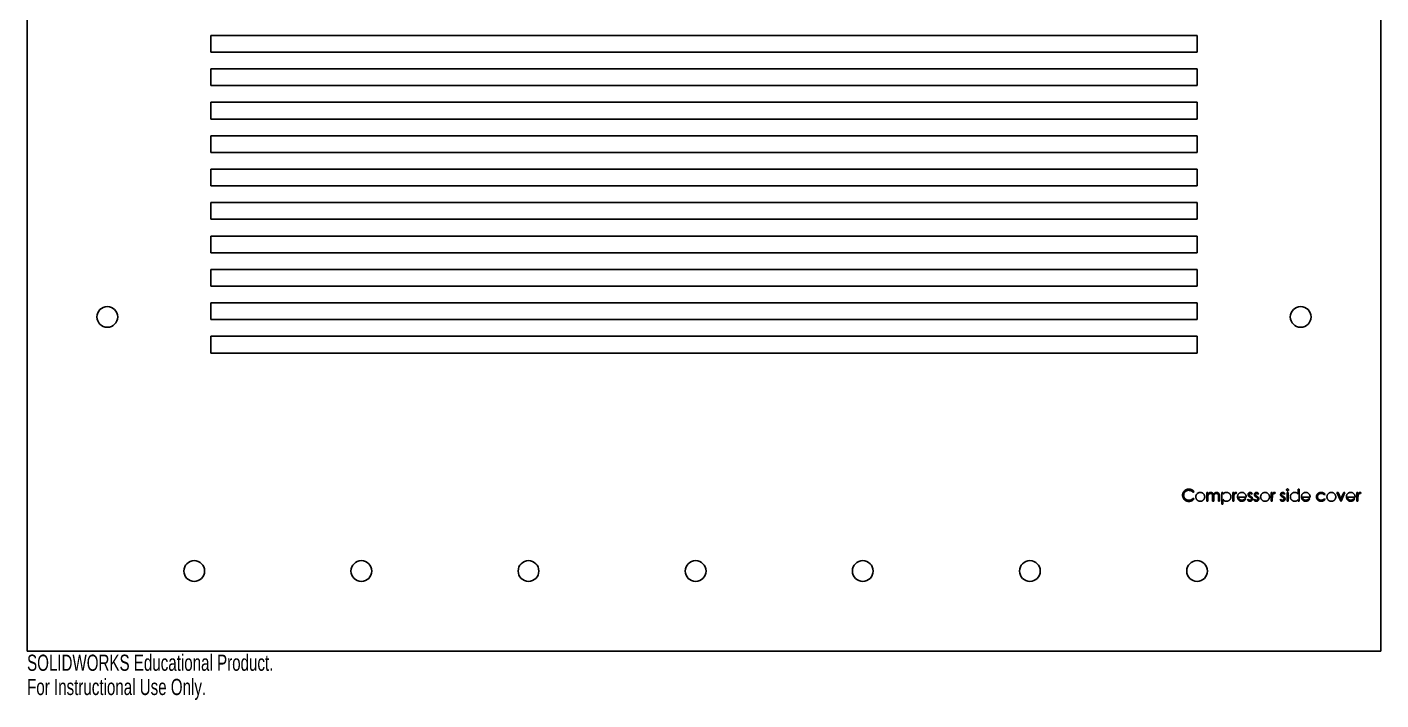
# Model space of a CAD drawing. Header units: millimetres. Extents: x 0 to 405, y -815 to 0.
# Drawn here: x 0 to 405, y -814.6 to -613.3 of the extents above; entities that cross this region are included whole.
import ezdxf

# ---------------------------------------------------------------- set-up
doc = ezdxf.new("R2010")
doc.units = ezdxf.units.MM
doc.styles.add('SLDTEXTSTYLE0', font='TXT', dxfattribs={"width": 0.7})

msp = doc.modelspace()

# ---------------------------------------------------------------- linework, layer by layer
at = {"color": 7, "linetype": 'Continuous', "lineweight": 25}
for p, q in [((0, 0), (0, -800)), ((405, -800), (405, 0)), ((55, -615.79), (55, -620.79)), ((350, -615.79), (55, -615.79)), ((350, -620.79), (350, -615.79)), ((55, -620.79), (350, -620.79)), ((55, -625.79), (55, -630.79)), ((350, -625.79), (55, -625.79)), ((350, -630.79), (350, -625.79)), ((55, -630.79), (350, -630.79)), ((55, -635.79), (55, -640.79)), ((350, -635.79), (55, -635.79)), ((350, -640.79), (350, -635.79)), ((55, -640.79), (350, -640.79)), ((55, -645.79), (55, -650.79)), ((350, -645.79), (55, -645.79)), ((350, -650.79), (350, -645.79)), ((55, -650.79), (350, -650.79)), ((55, -655.79), (55, -660.79)), ((350, -655.79), (55, -655.79)), ((350, -660.79), (350, -655.79)), ((55, -660.79), (350, -660.79)), ((55, -665.79), (55, -670.79)), ((350, -665.79), (55, -665.79)), ((350, -670.79), (350, -665.79)), ((55, -670.79), (350, -670.79)), ((55, -675.79), (55, -680.79)), ((350, -675.79), (55, -675.79)), ((350, -680.79), (350, -675.79)), ((55, -680.79), (350, -680.79)), ((55, -685.79), (55, -690.79)), ((350, -685.79), (55, -685.79)), ((350, -690.79), (350, -685.79)), ((55, -690.79), (350, -690.79)), ((55, -695.79), (55, -700.79)), ((350, -695.79), (55, -695.79)), ((350, -700.79), (350, -695.79)), ((55, -700.79), (350, -700.79)), ((350, -705.79), (55, -705.79)), ((55, -705.79), (55, -710.79)), ((350, -710.79), (350, -705.79)), ((55, -710.79), (350, -710.79)), ((348.82, -752.44), (349.09, -752.23)), ((353.22, -752.53), (352.9, -752.53)), ((352.9, -752.53), (352.9, -755.09)), ((353.22, -752.98), (353.22, -752.53)), ((357.75, -752.53), (357.44, -752.53)), ((357.44, -752.53), (357.44, -756.03)), ((357.75, -753), (357.75, -752.53)), ((360.98, -752.53), (360.67, -752.53)), ((360.67, -752.53), (360.67, -755.09)), ((360.98, -752.91), (360.98, -752.53)), ((361.71, -752.85), (361.88, -752.57)), ((366.33, -753.07), (366.55, -752.85)), ((368.22, -753.07), (368.43, -752.85)), ((372.51, -752.53), (372.2, -752.53)), ((372.2, -752.53), (372.2, -755.09)), ((372.51, -752.91), (372.51, -752.53)), ((373.24, -752.85), (373.41, -752.57)), ((376.07, -753.07), (376.28, -752.85)), ((377.23, -752.53), (376.91, -752.53)), ((376.91, -752.53), (376.91, -755.09)), ((377.23, -755.09), (377.23, -752.53)), ((380.28, -751.5), (380.28, -753.03)), ((380.59, -751.5), (380.28, -751.5)), ((380.59, -755.09), (380.59, -751.5)), ((388.05, -753.25), (388.31, -753.09)), ((392.19, -752.53), (391.85, -752.53)), ((391.85, -752.53), (393.02, -755.09)), ((393.04, -754.39), (392.19, -752.53)), ((393.89, -752.53), (393.04, -754.39)), ((393.06, -755.09), (394.23, -752.53)), ((394.23, -752.53), (393.89, -752.53)), ((398.14, -752.53), (397.82, -752.53)), ((397.82, -752.53), (397.82, -755.09)), ((398.14, -752.91), (398.14, -752.53)), ((398.86, -752.85), (399.03, -752.57)), ((349.09, -754.44), (348.82, -754.24)), ((352.9, -755.09), (353.22, -755.09)), ((353.22, -755.09), (353.22, -754.01)), ((354.65, -753.79), (354.65, -755.09)), ((354.65, -755.09), (354.97, -755.09)), ((354.97, -755.09), (354.97, -754.09)), ((356.4, -753.7), (356.4, -755.09)), ((356.4, -755.09), (356.72, -755.09)), ((356.72, -755.09), (356.72, -753.7)), ((357.44, -756.03), (357.75, -756.03)), ((357.75, -756.03), (357.75, -754.63)), ((360.67, -755.09), (360.98, -755.09)), ((360.98, -755.09), (360.98, -754.23)), ((362.42, -753.88), (364.71, -753.88)), ((364.57, -754.43), (364.29, -754.28)), ((365.32, -754.55), (365.11, -754.79)), ((367.2, -754.55), (366.99, -754.79)), ((372.2, -755.09), (372.51, -755.09)), ((372.51, -755.09), (372.51, -754.23)), ((375.06, -754.55), (374.85, -754.79)), ((376.91, -755.09), (377.23, -755.09)), ((380.28, -754.65), (380.28, -755.09)), ((380.28, -755.09), (380.59, -755.09)), ((381.53, -753.88), (383.82, -753.88)), ((383.69, -754.43), (383.41, -754.28)), ((388.31, -754.54), (388.05, -754.37)), ((393.02, -755.09), (393.06, -755.09)), ((394.99, -753.88), (397.28, -753.88)), ((397.15, -754.43), (396.87, -754.28)), ((397.82, -755.09), (398.14, -755.09)), ((398.14, -755.09), (398.14, -754.23)), ((0, -800), (405, -800))]:
    msp.add_line(p, q, dxfattribs=at)
for centre in [(24, -700), (381, -700), (50, -776), (100, -776), (150, -776), (200, -776), (250, -776), (300, -776), (350, -776)]:
    msp.add_circle(centre, 3.1, dxfattribs=at)
for points, knots in [([(347.56, -751.5), (347.43, -751.5), (347.24, -751.51), (347, -751.57), (346.82, -751.63), (346.66, -751.7), (346.5, -751.79), (346.35, -751.9), (346.22, -752.02), (346.09, -752.16), (345.98, -752.3), (345.89, -752.45), (345.81, -752.61), (345.75, -752.78), (345.7, -753.01), (345.68, -753.19), (345.68, -753.32)], [0, 0, 0, 0, 0.133185, 0.196585, 0.258754, 0.320345, 0.381783, 0.443742, 0.507257, 0.57053, 0.631765, 0.692252, 0.751986, 0.812045, 0.872986, 1, 1, 1, 1]), ([(345.99, -753.34), (345.99, -753.27), (346, -753.17), (346.02, -753.04), (346.04, -752.95), (346.07, -752.85), (346.11, -752.76), (346.15, -752.67), (346.19, -752.59), (346.25, -752.51), (346.3, -752.43), (346.37, -752.36), (346.43, -752.29), (346.51, -752.22), (346.58, -752.16), (346.67, -752.11), (346.76, -752.06), (346.85, -752.01), (346.94, -751.97), (347.04, -751.94), (347.13, -751.91), (347.23, -751.88), (347.37, -751.86), (347.47, -751.86), (347.54, -751.86)], [0, 0, 0, 0, 0.085457, 0.126681, 0.167541, 0.208224, 0.248373, 0.288616, 0.329131, 0.369595, 0.41002, 0.450117, 0.490508, 0.531182, 0.572314, 0.614075, 0.656879, 0.699847, 0.74235, 0.784597, 0.827248, 0.869537, 0.912498, 1, 1, 1, 1]), ([(347.54, -751.86), (347.67, -751.86), (347.85, -751.88), (348.09, -751.94), (348.23, -751.99), (348.34, -752.05), (348.42, -752.09), (348.49, -752.14), (348.56, -752.19), (348.63, -752.25), (348.72, -752.33), (348.78, -752.39), (348.82, -752.44)], [0, 0, 0, 0, 0.259156, 0.383852, 0.507544, 0.569027, 0.63015, 0.690705, 0.751706, 0.812879, 0.874525, 1, 1, 1, 1]), ([(349.09, -752.23), (349.05, -752.17), (348.98, -752.09), (348.88, -751.99), (348.8, -751.92), (348.72, -751.86), (348.63, -751.8), (348.54, -751.74), (348.44, -751.69), (348.35, -751.65), (348.24, -751.61), (348.14, -751.57), (348.03, -751.55), (347.92, -751.53), (347.76, -751.5), (347.64, -751.5), (347.56, -751.5)], [0, 0, 0, 0, 0.120645, 0.180372, 0.240194, 0.299808, 0.36026, 0.42121, 0.482873, 0.54493, 0.607605, 0.670733, 0.734318, 0.798785, 0.864317, 1, 1, 1, 1]), ([(349.98, -752.91), (349.92, -752.97), (349.85, -753.07), (349.76, -753.22), (349.71, -753.33), (349.68, -753.44), (349.64, -753.61), (349.63, -753.73), (349.63, -753.82)], [0, 0, 0, 0, 0.253759, 0.377286, 0.498912, 0.621321, 0.744762, 1, 1, 1, 1]), ([(350.95, -752.49), (350.86, -752.49), (350.72, -752.5), (350.54, -752.54), (350.42, -752.59), (350.3, -752.65), (350.14, -752.75), (350.04, -752.84), (349.98, -752.91)], [0, 0, 0, 0, 0.258712, 0.382089, 0.503564, 0.625181, 0.747287, 1, 1, 1, 1]), ([(351.93, -752.91), (351.86, -752.84), (351.76, -752.75), (351.61, -752.65), (351.49, -752.59), (351.37, -752.54), (351.19, -752.5), (351.05, -752.49), (350.95, -752.49)], [0, 0, 0, 0, 0.253129, 0.375307, 0.496196, 0.617866, 0.741668, 1, 1, 1, 1]), ([(352.28, -753.82), (352.28, -753.73), (352.27, -753.61), (352.23, -753.44), (352.19, -753.33), (352.14, -753.21), (352.06, -753.07), (351.98, -752.97), (351.93, -752.91)], [0, 0, 0, 0, 0.255435, 0.378632, 0.501466, 0.623494, 0.746166, 1, 1, 1, 1]), ([(353.57, -752.62), (353.51, -752.66), (353.38, -752.77), (353.27, -752.9), (353.22, -752.98)], [0, 0, 0, 0, 0.456605, 1, 1, 1, 1]), ([(353.22, -754.01), (353.22, -753.94), (353.22, -753.83), (353.23, -753.69), (353.24, -753.6), (353.26, -753.51), (353.27, -753.44), (353.29, -753.37), (353.32, -753.29), (353.37, -753.19), (353.44, -753.1), (353.52, -753.01), (353.61, -752.94), (353.71, -752.88), (353.86, -752.82), (353.97, -752.8), (354.05, -752.8)], [0, 0, 0, 0, 0.134515, 0.195119, 0.250914, 0.302697, 0.350296, 0.393386, 0.432973, 0.507089, 0.578749, 0.650228, 0.722462, 0.793886, 0.863129, 1, 1, 1, 1]), ([(354.1, -752.49), (354.01, -752.49), (353.83, -752.51), (353.65, -752.57), (353.57, -752.62)], [0, 0, 0, 0, 0.496965, 1, 1, 1, 1]), ([(354.05, -752.8), (354.11, -752.8), (354.2, -752.81), (354.32, -752.85), (354.39, -752.9), (354.46, -752.95), (354.52, -753.01), (354.56, -753.08), (354.59, -753.15), (354.61, -753.21), (354.62, -753.27), (354.63, -753.33), (354.64, -753.4), (354.65, -753.49), (354.65, -753.62), (354.65, -753.72), (354.65, -753.79)], [0, 0, 0, 0, 0.141353, 0.208229, 0.273689, 0.338052, 0.400922, 0.463616, 0.527878, 0.563626, 0.606104, 0.654501, 0.710054, 0.772262, 0.841221, 1, 1, 1, 1]), ([(354.91, -753.1), (354.89, -753.04), (354.85, -752.94), (354.78, -752.82), (354.73, -752.76), (354.67, -752.7), (354.61, -752.64), (354.54, -752.6), (354.46, -752.56), (354.37, -752.53), (354.25, -752.49), (354.16, -752.49), (354.1, -752.49)], [0, 0, 0, 0, 0.197856, 0.283235, 0.360013, 0.433844, 0.509506, 0.587043, 0.668754, 0.751164, 0.833468, 1, 1, 1, 1]), ([(355.85, -752.49), (355.76, -752.49), (355.62, -752.51), (355.45, -752.57), (355.34, -752.63), (355.26, -752.68), (355.21, -752.73), (355.15, -752.78), (355.1, -752.84), (355.05, -752.9), (354.98, -752.98), (354.94, -753.05), (354.91, -753.1)], [0, 0, 0, 0, 0.234438, 0.352585, 0.473167, 0.535058, 0.597524, 0.660517, 0.72516, 0.790884, 0.858774, 1, 1, 1, 1]), ([(354.97, -754.09), (354.97, -754.01), (354.97, -753.89), (354.98, -753.73), (354.99, -753.63), (355, -753.54), (355.02, -753.45), (355.04, -753.38), (355.07, -753.3), (355.11, -753.2), (355.18, -753.1), (355.26, -753.01), (355.35, -752.94), (355.46, -752.88), (355.6, -752.82), (355.72, -752.8), (355.8, -752.8)], [0, 0, 0, 0, 0.145675, 0.210193, 0.269197, 0.322847, 0.371135, 0.41436, 0.452654, 0.523187, 0.591917, 0.659976, 0.729212, 0.798135, 0.865293, 1, 1, 1, 1]), ([(355.8, -752.8), (355.86, -752.8), (355.95, -752.81), (356.07, -752.85), (356.14, -752.89), (356.21, -752.94), (356.27, -753), (356.31, -753.07), (356.34, -753.13), (356.36, -753.18), (356.37, -753.24), (356.38, -753.29), (356.39, -753.36), (356.4, -753.43), (356.4, -753.55), (356.4, -753.64), (356.4, -753.7)], [0, 0, 0, 0, 0.149782, 0.21987, 0.287976, 0.354678, 0.418783, 0.482735, 0.547307, 0.582698, 0.624096, 0.671293, 0.72432, 0.783849, 0.849437, 1, 1, 1, 1]), ([(356.72, -753.7), (356.72, -753.63), (356.72, -753.52), (356.71, -753.38), (356.7, -753.29), (356.68, -753.2), (356.66, -753.13), (356.65, -753.06), (356.61, -752.97), (356.57, -752.88), (356.5, -752.78), (356.42, -752.69), (356.32, -752.62), (356.22, -752.56), (356.06, -752.5), (355.94, -752.49), (355.85, -752.49)], [0, 0, 0, 0, 0.131167, 0.190293, 0.245061, 0.296027, 0.342845, 0.386053, 0.425571, 0.499503, 0.570292, 0.640276, 0.71053, 0.781203, 0.852035, 1, 1, 1, 1]), ([(358.78, -752.49), (358.68, -752.49), (358.53, -752.5), (358.34, -752.55), (358.21, -752.61), (358.08, -752.68), (357.92, -752.8), (357.81, -752.92), (357.75, -753)], [0, 0, 0, 0, 0.253852, 0.374822, 0.494229, 0.613939, 0.736955, 1, 1, 1, 1]), ([(360.13, -753.8), (360.13, -753.72), (360.12, -753.58), (360.08, -753.42), (360.03, -753.3), (359.98, -753.18), (359.91, -753.07), (359.83, -752.97), (359.74, -752.87), (359.64, -752.78), (359.53, -752.7), (359.42, -752.64), (359.3, -752.58), (359.18, -752.54), (359.01, -752.5), (358.87, -752.49), (358.78, -752.49)], [0, 0, 0, 0, 0.126015, 0.186809, 0.247448, 0.307846, 0.369121, 0.43199, 0.496715, 0.561502, 0.624773, 0.686554, 0.747875, 0.809347, 0.871364, 1, 1, 1, 1]), ([(361.61, -752.49), (361.55, -752.49), (361.46, -752.5), (361.36, -752.54), (361.28, -752.59), (361.2, -752.64), (361.09, -752.75), (361.02, -752.84), (360.98, -752.91)], [0, 0, 0, 0, 0.213886, 0.324683, 0.439459, 0.561633, 0.693888, 1, 1, 1, 1]), ([(361.04, -753.35), (361.05, -753.31), (361.07, -753.24), (361.1, -753.16), (361.13, -753.11), (361.16, -753.06), (361.19, -753.01), (361.22, -752.97), (361.26, -752.92), (361.32, -752.88), (361.42, -752.82), (361.49, -752.8), (361.55, -752.8)], [0, 0, 0, 0, 0.171717, 0.250668, 0.325882, 0.396881, 0.463575, 0.52807, 0.589688, 0.704809, 0.808662, 1, 1, 1, 1]), ([(361.55, -752.8), (361.57, -752.8), (361.63, -752.81), (361.68, -752.83), (361.71, -752.85)], [0, 0, 0, 0, 0.43977, 1, 1, 1, 1]), ([(361.88, -752.57), (361.83, -752.55), (361.75, -752.5), (361.65, -752.49), (361.61, -752.49)], [0, 0, 0, 0, 0.536477, 1, 1, 1, 1]), ([(362.4, -752.96), (362.35, -753.02), (362.28, -753.12), (362.22, -753.26), (362.18, -753.36), (362.14, -753.47), (362.11, -753.62), (362.1, -753.74), (362.1, -753.82)], [0, 0, 0, 0, 0.253422, 0.376704, 0.499449, 0.622572, 0.746232, 1, 1, 1, 1]), ([(363.4, -752.49), (363.3, -752.49), (363.15, -752.5), (362.96, -752.55), (362.83, -752.6), (362.71, -752.67), (362.56, -752.78), (362.46, -752.89), (362.4, -752.96)], [0, 0, 0, 0, 0.260241, 0.383675, 0.50466, 0.625357, 0.746411, 1, 1, 1, 1]), ([(364.43, -752.99), (364.37, -752.91), (364.26, -752.8), (364.1, -752.68), (363.98, -752.61), (363.84, -752.55), (363.65, -752.5), (363.5, -752.49), (363.4, -752.49)], [0, 0, 0, 0, 0.255257, 0.377248, 0.497742, 0.61812, 0.740967, 1, 1, 1, 1]), ([(364.71, -753.88), (364.7, -753.79), (364.7, -753.67), (364.67, -753.5), (364.64, -753.39), (364.6, -753.28), (364.53, -753.14), (364.47, -753.05), (364.43, -752.99)], [0, 0, 0, 0, 0.270382, 0.39846, 0.52275, 0.643826, 0.763745, 1, 1, 1, 1]), ([(365.89, -752.49), (365.85, -752.49), (365.78, -752.49), (365.69, -752.51), (365.63, -752.53), (365.58, -752.56), (365.52, -752.59), (365.47, -752.63), (365.43, -752.68), (365.38, -752.73), (365.35, -752.78), (365.31, -752.83), (365.29, -752.89), (365.27, -752.96), (365.25, -753.04), (365.24, -753.11), (365.24, -753.16)], [0, 0, 0, 0, 0.129116, 0.190614, 0.251235, 0.31109, 0.371186, 0.432119, 0.494921, 0.557364, 0.619127, 0.680272, 0.741387, 0.803493, 0.866956, 1, 1, 1, 1]), ([(365.24, -753.16), (365.24, -753.23), (365.26, -753.37), (365.32, -753.49), (365.36, -753.55)], [0, 0, 0, 0, 0.507409, 1, 1, 1, 1]), ([(365.56, -753.14), (365.56, -753.1), (365.57, -753.03), (365.61, -752.96), (365.65, -752.9), (365.7, -752.86), (365.78, -752.81), (365.85, -752.8), (365.89, -752.8)], [0, 0, 0, 0, 0.248972, 0.371496, 0.501489, 0.630834, 0.754099, 1, 1, 1, 1]), ([(365.65, -753.38), (365.62, -753.34), (365.57, -753.27), (365.56, -753.19), (365.56, -753.14)], [0, 0, 0, 0, 0.520597, 1, 1, 1, 1]), ([(366.55, -752.85), (366.49, -752.79), (366.41, -752.72), (366.3, -752.63), (366.22, -752.58), (366.14, -752.54), (366.03, -752.5), (365.95, -752.49), (365.89, -752.49)], [0, 0, 0, 0, 0.297288, 0.430939, 0.555548, 0.673873, 0.786588, 1, 1, 1, 1]), ([(365.89, -752.8), (365.93, -752.8), (365.98, -752.81), (366.06, -752.84), (366.11, -752.87), (366.17, -752.91), (366.24, -752.97), (366.3, -753.03), (366.33, -753.07)], [0, 0, 0, 0, 0.206666, 0.316475, 0.434037, 0.558691, 0.694964, 1, 1, 1, 1]), ([(367.78, -752.49), (367.73, -752.49), (367.66, -752.49), (367.58, -752.51), (367.52, -752.53), (367.46, -752.56), (367.41, -752.59), (367.36, -752.63), (367.31, -752.68), (367.27, -752.73), (367.23, -752.78), (367.2, -752.83), (367.17, -752.89), (367.15, -752.96), (367.13, -753.04), (367.13, -753.11), (367.13, -753.16)], [0, 0, 0, 0, 0.129116, 0.190614, 0.251235, 0.31109, 0.371186, 0.432119, 0.494921, 0.557364, 0.619127, 0.680272, 0.741387, 0.803493, 0.866956, 1, 1, 1, 1]), ([(367.13, -753.16), (367.13, -753.23), (367.15, -753.37), (367.21, -753.49), (367.25, -753.55)], [0, 0, 0, 0, 0.507409, 1, 1, 1, 1]), ([(367.44, -753.14), (367.44, -753.1), (367.45, -753.03), (367.5, -752.96), (367.54, -752.9), (367.59, -752.86), (367.67, -752.81), (367.73, -752.8), (367.78, -752.8)], [0, 0, 0, 0, 0.248972, 0.371496, 0.501489, 0.630834, 0.754099, 1, 1, 1, 1]), ([(367.53, -753.38), (367.5, -753.34), (367.46, -753.27), (367.44, -753.19), (367.44, -753.14)], [0, 0, 0, 0, 0.520597, 1, 1, 1, 1]), ([(368.43, -752.85), (368.38, -752.79), (368.3, -752.72), (368.19, -752.63), (368.1, -752.58), (368.02, -752.54), (367.91, -752.5), (367.83, -752.49), (367.78, -752.49)], [0, 0, 0, 0, 0.297288, 0.430939, 0.555548, 0.673873, 0.786588, 1, 1, 1, 1]), ([(367.78, -752.8), (367.81, -752.8), (367.87, -752.81), (367.94, -752.84), (368, -752.87), (368.05, -752.91), (368.13, -752.97), (368.18, -753.03), (368.22, -753.07)], [0, 0, 0, 0, 0.206666, 0.316475, 0.434037, 0.558691, 0.694964, 1, 1, 1, 1]), ([(369.36, -752.91), (369.31, -752.97), (369.23, -753.07), (369.15, -753.22), (369.1, -753.33), (369.06, -753.44), (369.02, -753.61), (369.01, -753.73), (369.01, -753.82)], [0, 0, 0, 0, 0.253759, 0.377286, 0.498912, 0.621321, 0.744762, 1, 1, 1, 1]), ([(370.34, -752.49), (370.24, -752.49), (370.1, -752.5), (369.93, -752.54), (369.8, -752.59), (369.68, -752.65), (369.53, -752.75), (369.43, -752.84), (369.36, -752.91)], [0, 0, 0, 0, 0.258712, 0.382089, 0.503564, 0.625181, 0.747287, 1, 1, 1, 1]), ([(371.31, -752.91), (371.25, -752.84), (371.15, -752.75), (370.99, -752.65), (370.88, -752.59), (370.75, -752.54), (370.57, -752.5), (370.43, -752.49), (370.34, -752.49)], [0, 0, 0, 0, 0.253129, 0.375307, 0.496196, 0.617866, 0.741668, 1, 1, 1, 1]), ([(371.66, -753.82), (371.66, -753.73), (371.65, -753.61), (371.61, -753.44), (371.58, -753.33), (371.53, -753.21), (371.44, -753.07), (371.37, -752.97), (371.31, -752.91)], [0, 0, 0, 0, 0.255435, 0.378632, 0.501466, 0.623494, 0.746166, 1, 1, 1, 1]), ([(373.14, -752.49), (373.08, -752.49), (373, -752.5), (372.89, -752.54), (372.81, -752.59), (372.73, -752.64), (372.62, -752.75), (372.56, -752.84), (372.51, -752.91)], [0, 0, 0, 0, 0.213886, 0.324683, 0.439459, 0.561633, 0.693888, 1, 1, 1, 1]), ([(372.57, -753.35), (372.58, -753.31), (372.6, -753.24), (372.63, -753.16), (372.66, -753.11), (372.69, -753.06), (372.72, -753.01), (372.75, -752.97), (372.79, -752.92), (372.85, -752.88), (372.95, -752.82), (373.03, -752.8), (373.08, -752.8)], [0, 0, 0, 0, 0.171717, 0.250668, 0.325882, 0.396881, 0.463575, 0.52807, 0.589688, 0.704809, 0.808662, 1, 1, 1, 1]), ([(373.08, -752.8), (373.1, -752.8), (373.16, -752.81), (373.21, -752.83), (373.24, -752.85)], [0, 0, 0, 0, 0.43977, 1, 1, 1, 1]), ([(373.41, -752.57), (373.37, -752.55), (373.28, -752.5), (373.18, -752.49), (373.14, -752.49)], [0, 0, 0, 0, 0.536477, 1, 1, 1, 1]), ([(375.63, -752.49), (375.58, -752.49), (375.52, -752.49), (375.43, -752.51), (375.37, -752.53), (375.32, -752.56), (375.26, -752.59), (375.21, -752.63), (375.16, -752.68), (375.12, -752.73), (375.08, -752.78), (375.05, -752.83), (375.03, -752.89), (375.01, -752.96), (374.99, -753.04), (374.98, -753.11), (374.98, -753.16)], [0, 0, 0, 0, 0.129116, 0.190614, 0.251235, 0.31109, 0.371186, 0.432119, 0.494921, 0.557364, 0.619127, 0.680272, 0.741387, 0.803493, 0.866956, 1, 1, 1, 1]), ([(374.98, -753.16), (374.98, -753.23), (375, -753.37), (375.06, -753.49), (375.1, -753.55)], [0, 0, 0, 0, 0.507409, 1, 1, 1, 1]), ([(375.3, -753.14), (375.3, -753.1), (375.31, -753.03), (375.35, -752.96), (375.39, -752.9), (375.44, -752.86), (375.52, -752.81), (375.58, -752.8), (375.63, -752.8)], [0, 0, 0, 0, 0.248972, 0.371496, 0.501489, 0.630834, 0.754099, 1, 1, 1, 1]), ([(375.38, -753.38), (375.36, -753.34), (375.31, -753.27), (375.3, -753.19), (375.3, -753.14)], [0, 0, 0, 0, 0.520597, 1, 1, 1, 1]), ([(376.28, -752.85), (376.23, -752.79), (376.15, -752.72), (376.04, -752.63), (375.96, -752.58), (375.87, -752.54), (375.77, -752.5), (375.68, -752.49), (375.63, -752.49)], [0, 0, 0, 0, 0.297288, 0.430939, 0.555548, 0.673873, 0.786588, 1, 1, 1, 1]), ([(375.63, -752.8), (375.66, -752.8), (375.72, -752.81), (375.79, -752.84), (375.85, -752.87), (375.9, -752.91), (375.98, -752.97), (376.03, -753.03), (376.07, -753.07)], [0, 0, 0, 0, 0.206666, 0.316475, 0.434037, 0.558691, 0.694964, 1, 1, 1, 1]), ([(377.07, -751.45), (377.03, -751.45), (376.97, -751.46), (376.91, -751.5), (376.86, -751.53), (376.82, -751.57), (376.79, -751.64), (376.78, -751.69), (376.78, -751.72)], [0, 0, 0, 0, 0.255106, 0.381885, 0.510255, 0.636563, 0.757851, 1, 1, 1, 1]), ([(376.78, -751.72), (376.78, -751.76), (376.79, -751.81), (376.82, -751.87), (376.86, -751.92), (376.91, -751.95), (376.97, -751.98), (377.03, -751.99), (377.07, -751.99)], [0, 0, 0, 0, 0.238915, 0.359557, 0.486635, 0.615787, 0.743339, 1, 1, 1, 1]), ([(377.36, -751.72), (377.36, -751.69), (377.35, -751.64), (377.31, -751.57), (377.27, -751.53), (377.23, -751.5), (377.16, -751.46), (377.1, -751.45), (377.07, -751.45)], [0, 0, 0, 0, 0.24077, 0.361368, 0.48802, 0.615659, 0.741716, 1, 1, 1, 1]), ([(377.07, -751.99), (377.1, -751.99), (377.16, -751.98), (377.23, -751.95), (377.27, -751.91), (377.31, -751.87), (377.35, -751.81), (377.36, -751.76), (377.36, -751.72)], [0, 0, 0, 0, 0.25985, 0.386671, 0.515083, 0.642503, 0.762454, 1, 1, 1, 1]), ([(379.24, -752.49), (379.15, -752.49), (379.02, -752.5), (378.85, -752.54), (378.73, -752.58), (378.61, -752.64), (378.5, -752.7), (378.39, -752.78), (378.29, -752.87), (378.2, -752.97), (378.12, -753.07), (378.05, -753.18), (377.99, -753.3), (377.95, -753.42), (377.91, -753.58), (377.9, -753.72), (377.9, -753.8)], [0, 0, 0, 0, 0.128369, 0.190418, 0.251921, 0.313274, 0.375086, 0.438389, 0.503209, 0.567967, 0.630868, 0.691997, 0.752426, 0.813096, 0.873921, 1, 1, 1, 1]), ([(380.28, -753.03), (380.21, -752.94), (380.11, -752.82), (379.95, -752.7), (379.82, -752.62), (379.69, -752.56), (379.5, -752.5), (379.34, -752.49), (379.24, -752.49)], [0, 0, 0, 0, 0.261489, 0.385247, 0.505898, 0.62579, 0.747015, 1, 1, 1, 1]), ([(381.51, -752.96), (381.47, -753.02), (381.4, -753.12), (381.33, -753.26), (381.29, -753.36), (381.26, -753.47), (381.23, -753.62), (381.22, -753.74), (381.22, -753.82)], [0, 0, 0, 0, 0.253422, 0.376704, 0.499449, 0.622572, 0.746232, 1, 1, 1, 1]), ([(382.51, -752.49), (382.41, -752.49), (382.27, -752.5), (382.08, -752.55), (381.95, -752.6), (381.83, -752.67), (381.67, -752.78), (381.57, -752.89), (381.51, -752.96)], [0, 0, 0, 0, 0.260241, 0.383675, 0.50466, 0.625357, 0.746411, 1, 1, 1, 1]), ([(383.54, -752.99), (383.48, -752.91), (383.38, -752.8), (383.22, -752.68), (383.09, -752.61), (382.96, -752.55), (382.77, -752.5), (382.62, -752.49), (382.51, -752.49)], [0, 0, 0, 0, 0.255257, 0.377248, 0.497742, 0.61812, 0.740967, 1, 1, 1, 1]), ([(383.82, -753.88), (383.82, -753.79), (383.81, -753.67), (383.78, -753.5), (383.75, -753.39), (383.71, -753.28), (383.65, -753.14), (383.59, -753.05), (383.54, -752.99)], [0, 0, 0, 0, 0.270382, 0.39846, 0.52275, 0.643826, 0.763745, 1, 1, 1, 1]), ([(387.14, -752.49), (387.07, -752.49), (386.97, -752.49), (386.85, -752.51), (386.75, -752.53), (386.66, -752.55), (386.57, -752.58), (386.49, -752.62), (386.41, -752.66), (386.33, -752.71), (386.25, -752.76), (386.18, -752.81), (386.11, -752.87), (386.05, -752.93), (385.99, -753), (385.94, -753.08), (385.89, -753.15), (385.85, -753.23), (385.81, -753.31), (385.78, -753.39), (385.75, -753.48), (385.73, -753.56), (385.71, -753.68), (385.7, -753.77), (385.71, -753.83)], [0, 0, 0, 0, 0.090405, 0.134022, 0.177193, 0.219957, 0.262249, 0.304554, 0.346762, 0.38863, 0.430157, 0.470985, 0.511317, 0.551813, 0.592449, 0.633145, 0.67459, 0.715827, 0.756474, 0.796993, 0.837169, 0.877364, 0.917864, 1, 1, 1, 1]), ([(386.02, -753.8), (386.02, -753.74), (386.03, -753.64), (386.06, -753.51), (386.1, -753.42), (386.14, -753.33), (386.19, -753.25), (386.26, -753.17), (386.33, -753.09), (386.41, -753.02), (386.5, -752.96), (386.59, -752.91), (386.68, -752.87), (386.78, -752.84), (386.93, -752.81), (387.04, -752.8), (387.11, -752.8)], [0, 0, 0, 0, 0.122282, 0.181243, 0.239687, 0.298403, 0.358078, 0.419262, 0.482458, 0.54645, 0.609183, 0.671752, 0.734538, 0.798031, 0.863079, 1, 1, 1, 1]), ([(387.11, -752.8), (387.21, -752.8), (387.35, -752.81), (387.52, -752.86), (387.64, -752.91), (387.76, -752.97), (387.9, -753.08), (387.99, -753.18), (388.05, -753.25)], [0, 0, 0, 0, 0.26153, 0.385391, 0.506636, 0.626494, 0.747416, 1, 1, 1, 1]), ([(388.31, -753.09), (388.27, -753.02), (388.21, -752.94), (388.11, -752.83), (388.03, -752.77), (387.94, -752.71), (387.85, -752.65), (387.74, -752.6), (387.63, -752.56), (387.51, -752.53), (387.35, -752.5), (387.22, -752.49), (387.14, -752.49)], [0, 0, 0, 0, 0.158563, 0.234587, 0.309802, 0.386398, 0.466024, 0.549934, 0.637951, 0.72809, 0.817919, 1, 1, 1, 1]), ([(389.2, -752.91), (389.14, -752.97), (389.06, -753.07), (388.98, -753.22), (388.93, -753.33), (388.89, -753.44), (388.86, -753.61), (388.85, -753.73), (388.85, -753.82)], [0, 0, 0, 0, 0.253759, 0.377286, 0.498912, 0.621321, 0.744762, 1, 1, 1, 1]), ([(390.17, -752.49), (390.08, -752.49), (389.94, -752.5), (389.76, -752.54), (389.63, -752.59), (389.51, -752.65), (389.36, -752.75), (389.26, -752.84), (389.2, -752.91)], [0, 0, 0, 0, 0.258712, 0.382089, 0.503564, 0.625181, 0.747287, 1, 1, 1, 1]), ([(391.14, -752.91), (391.08, -752.84), (390.98, -752.75), (390.83, -752.65), (390.71, -752.59), (390.58, -752.54), (390.41, -752.5), (390.27, -752.49), (390.17, -752.49)], [0, 0, 0, 0, 0.253129, 0.375307, 0.496196, 0.617866, 0.741668, 1, 1, 1, 1]), ([(391.49, -753.82), (391.49, -753.73), (391.48, -753.61), (391.45, -753.44), (391.41, -753.33), (391.36, -753.21), (391.28, -753.07), (391.2, -752.97), (391.14, -752.91)], [0, 0, 0, 0, 0.255435, 0.378632, 0.501466, 0.623494, 0.746166, 1, 1, 1, 1]), ([(394.97, -752.96), (394.93, -753.02), (394.86, -753.12), (394.79, -753.26), (394.75, -753.36), (394.72, -753.47), (394.69, -753.62), (394.68, -753.74), (394.68, -753.82)], [0, 0, 0, 0, 0.253422, 0.376704, 0.499449, 0.622572, 0.746232, 1, 1, 1, 1]), ([(395.97, -752.49), (395.87, -752.49), (395.73, -752.5), (395.54, -752.55), (395.41, -752.6), (395.29, -752.67), (395.13, -752.78), (395.04, -752.89), (394.97, -752.96)], [0, 0, 0, 0, 0.260241, 0.383675, 0.50466, 0.625357, 0.746411, 1, 1, 1, 1]), ([(397, -752.99), (396.94, -752.91), (396.84, -752.8), (396.68, -752.68), (396.56, -752.61), (396.42, -752.55), (396.23, -752.5), (396.08, -752.49), (395.97, -752.49)], [0, 0, 0, 0, 0.255257, 0.377248, 0.497742, 0.61812, 0.740967, 1, 1, 1, 1]), ([(397.28, -753.88), (397.28, -753.79), (397.27, -753.67), (397.24, -753.5), (397.21, -753.39), (397.17, -753.28), (397.11, -753.14), (397.05, -753.05), (397, -752.99)], [0, 0, 0, 0, 0.270382, 0.39846, 0.52275, 0.643826, 0.763745, 1, 1, 1, 1]), ([(398.76, -752.49), (398.7, -752.49), (398.62, -752.5), (398.51, -752.54), (398.43, -752.59), (398.35, -752.64), (398.25, -752.75), (398.18, -752.84), (398.14, -752.91)], [0, 0, 0, 0, 0.213886, 0.324683, 0.439459, 0.561633, 0.693888, 1, 1, 1, 1]), ([(398.19, -753.35), (398.2, -753.31), (398.22, -753.24), (398.26, -753.16), (398.28, -753.11), (398.31, -753.06), (398.34, -753.01), (398.37, -752.97), (398.42, -752.92), (398.47, -752.88), (398.57, -752.82), (398.65, -752.8), (398.7, -752.8)], [0, 0, 0, 0, 0.171717, 0.250668, 0.325882, 0.396881, 0.463575, 0.52807, 0.589688, 0.704809, 0.808662, 1, 1, 1, 1]), ([(398.7, -752.8), (398.72, -752.8), (398.78, -752.81), (398.83, -752.83), (398.86, -752.85)], [0, 0, 0, 0, 0.43977, 1, 1, 1, 1]), ([(399.03, -752.57), (398.99, -752.55), (398.9, -752.5), (398.8, -752.49), (398.76, -752.49)], [0, 0, 0, 0, 0.536477, 1, 1, 1, 1]), ([(345.68, -753.32), (345.68, -753.44), (345.69, -753.61), (345.74, -753.84), (345.79, -754), (345.85, -754.15), (345.95, -754.35), (346.05, -754.48), (346.12, -754.57)], [0, 0, 0, 0, 0.261042, 0.386386, 0.509266, 0.63122, 0.752844, 1, 1, 1, 1]), ([(347.57, -754.82), (347.46, -754.82), (347.3, -754.81), (347.09, -754.76), (346.94, -754.72), (346.81, -754.66), (346.68, -754.58), (346.55, -754.5), (346.44, -754.4), (346.33, -754.29), (346.24, -754.17), (346.17, -754.05), (346.1, -753.92), (346.05, -753.79), (346.01, -753.59), (345.99, -753.44), (345.99, -753.34)], [0, 0, 0, 0, 0.135498, 0.199771, 0.262666, 0.324516, 0.386081, 0.448275, 0.51116, 0.573674, 0.634571, 0.694424, 0.753854, 0.813274, 0.87371, 1, 1, 1, 1]), ([(346.12, -754.57), (346.17, -754.62), (346.24, -754.69), (346.33, -754.78), (346.41, -754.84), (346.49, -754.89), (346.57, -754.94), (346.66, -754.99), (346.75, -755.03), (346.84, -755.06), (346.94, -755.09), (347.03, -755.12), (347.13, -755.14), (347.24, -755.16), (347.38, -755.17), (347.49, -755.18), (347.57, -755.18)], [0, 0, 0, 0, 0.123052, 0.183446, 0.243244, 0.303001, 0.362802, 0.422604, 0.483004, 0.54382, 0.605246, 0.667586, 0.73122, 0.796083, 0.86225, 1, 1, 1, 1]), ([(348.82, -754.24), (348.73, -754.33), (348.6, -754.46), (348.41, -754.59), (348.25, -754.68), (348.09, -754.74), (347.86, -754.8), (347.69, -754.82), (347.57, -754.82)], [0, 0, 0, 0, 0.259091, 0.382819, 0.50406, 0.625245, 0.747051, 1, 1, 1, 1]), ([(347.57, -755.18), (347.65, -755.18), (347.76, -755.17), (347.92, -755.15), (348.03, -755.13), (348.13, -755.1), (348.24, -755.07), (348.34, -755.03), (348.44, -754.99), (348.53, -754.94), (348.63, -754.88), (348.71, -754.82), (348.8, -754.76), (348.88, -754.69), (348.98, -754.58), (349.05, -754.5), (349.09, -754.44)], [0, 0, 0, 0, 0.133987, 0.199215, 0.263039, 0.326471, 0.388856, 0.45078, 0.512609, 0.574054, 0.635137, 0.695721, 0.756273, 0.816525, 0.876947, 1, 1, 1, 1]), ([(349.63, -753.82), (349.63, -753.9), (349.64, -754.03), (349.68, -754.19), (349.72, -754.31), (349.77, -754.43), (349.84, -754.54), (349.91, -754.64), (350, -754.74), (350.09, -754.83), (350.2, -754.91), (350.31, -754.98), (350.42, -755.04), (350.55, -755.08), (350.72, -755.12), (350.86, -755.13), (350.95, -755.13)], [0, 0, 0, 0, 0.123182, 0.183034, 0.242866, 0.302517, 0.363315, 0.425069, 0.489042, 0.553087, 0.615445, 0.677286, 0.739175, 0.801676, 0.865365, 1, 1, 1, 1]), ([(350.95, -755.13), (351.05, -755.13), (351.18, -755.12), (351.36, -755.08), (351.48, -755.04), (351.6, -754.98), (351.71, -754.91), (351.81, -754.83), (351.91, -754.74), (351.99, -754.64), (352.07, -754.54), (352.13, -754.43), (352.19, -754.31), (352.23, -754.19), (352.27, -754.03), (352.28, -753.9), (352.28, -753.82)], [0, 0, 0, 0, 0.134134, 0.197903, 0.260483, 0.322146, 0.383778, 0.446215, 0.510341, 0.574395, 0.636226, 0.697102, 0.756828, 0.816735, 0.876663, 1, 1, 1, 1]), ([(357.75, -754.63), (357.82, -754.71), (357.93, -754.82), (358.09, -754.94), (358.22, -755.01), (358.35, -755.07), (358.54, -755.12), (358.69, -755.13), (358.79, -755.13)], [0, 0, 0, 0, 0.262003, 0.386599, 0.507884, 0.62877, 0.749452, 1, 1, 1, 1]), ([(358.79, -755.13), (358.88, -755.13), (359.02, -755.12), (359.19, -755.08), (359.31, -755.04), (359.42, -754.98), (359.53, -754.92), (359.64, -754.84), (359.74, -754.75), (359.83, -754.65), (359.91, -754.54), (359.98, -754.43), (360.03, -754.32), (360.08, -754.2), (360.12, -754.03), (360.13, -753.89), (360.13, -753.8)], [0, 0, 0, 0, 0.1277, 0.18924, 0.250135, 0.310843, 0.372472, 0.435051, 0.499654, 0.564237, 0.62675, 0.688267, 0.74942, 0.810426, 0.871966, 1, 1, 1, 1]), ([(360.98, -754.23), (360.98, -754.13), (360.98, -753.98), (360.99, -753.8), (360.99, -753.68), (361, -753.58), (361.01, -753.47), (361.03, -753.4), (361.04, -753.35)], [0, 0, 0, 0, 0.343762, 0.491834, 0.624109, 0.7414, 0.843062, 1, 1, 1, 1]), ([(362.1, -753.82), (362.1, -753.9), (362.11, -754.02), (362.15, -754.18), (362.19, -754.3), (362.23, -754.41), (362.29, -754.52), (362.36, -754.63), (362.44, -754.73), (362.53, -754.83), (362.63, -754.91), (362.74, -754.98), (362.85, -755.04), (362.97, -755.08), (363.15, -755.12), (363.29, -755.13), (363.39, -755.13)], [0, 0, 0, 0, 0.12108, 0.180068, 0.23919, 0.298706, 0.358881, 0.420369, 0.483448, 0.546566, 0.608699, 0.670186, 0.731865, 0.795203, 0.860371, 1, 1, 1, 1]), ([(363.35, -754.82), (363.29, -754.82), (363.19, -754.81), (363.07, -754.78), (362.99, -754.76), (362.91, -754.72), (362.83, -754.67), (362.76, -754.62), (362.69, -754.56), (362.63, -754.49), (362.57, -754.41), (362.53, -754.34), (362.49, -754.25), (362.46, -754.17), (362.43, -754.04), (362.42, -753.94), (362.42, -753.88)], [0, 0, 0, 0, 0.127669, 0.188951, 0.249055, 0.309071, 0.369222, 0.430175, 0.492602, 0.555347, 0.616963, 0.678171, 0.739247, 0.801609, 0.865524, 1, 1, 1, 1]), ([(364.29, -754.28), (364.25, -754.35), (364.18, -754.44), (364.09, -754.54), (364.02, -754.6), (363.95, -754.65), (363.88, -754.69), (363.8, -754.73), (363.72, -754.76), (363.63, -754.79), (363.51, -754.81), (363.41, -754.82), (363.35, -754.82)], [0, 0, 0, 0, 0.207935, 0.294694, 0.369732, 0.440831, 0.514251, 0.59139, 0.672274, 0.754341, 0.836121, 1, 1, 1, 1]), ([(363.39, -755.13), (363.48, -755.13), (363.6, -755.13), (363.77, -755.09), (363.88, -755.06), (363.98, -755.01), (364.08, -754.96), (364.18, -754.9), (364.27, -754.83), (364.35, -754.74), (364.46, -754.61), (364.53, -754.51), (364.57, -754.43)], [0, 0, 0, 0, 0.178106, 0.261328, 0.341557, 0.420008, 0.498097, 0.5754, 0.653645, 0.734126, 0.818339, 1, 1, 1, 1]), ([(365.11, -754.79), (365.15, -754.84), (365.23, -754.91), (365.34, -754.99), (365.43, -755.04), (365.53, -755.08), (365.67, -755.12), (365.77, -755.13), (365.84, -755.13)], [0, 0, 0, 0, 0.244599, 0.368542, 0.495306, 0.622781, 0.748276, 1, 1, 1, 1]), ([(365.82, -754.82), (365.78, -754.82), (365.71, -754.81), (365.63, -754.78), (365.56, -754.75), (365.5, -754.71), (365.41, -754.65), (365.36, -754.59), (365.32, -754.55)], [0, 0, 0, 0, 0.224994, 0.340762, 0.459499, 0.582828, 0.714096, 1, 1, 1, 1]), ([(365.36, -753.55), (365.38, -753.58), (365.42, -753.63), (365.48, -753.68), (365.53, -753.73), (365.59, -753.77), (365.68, -753.83), (365.75, -753.87), (365.8, -753.9)], [0, 0, 0, 0, 0.197704, 0.307846, 0.427176, 0.556225, 0.69405, 1, 1, 1, 1]), ([(366.01, -753.64), (365.97, -753.62), (365.91, -753.58), (365.83, -753.53), (365.78, -753.5), (365.74, -753.47), (365.69, -753.43), (365.66, -753.4), (365.65, -753.38)], [0, 0, 0, 0, 0.323879, 0.466432, 0.597783, 0.716018, 0.82244, 1, 1, 1, 1]), ([(365.8, -753.9), (365.85, -753.93), (365.91, -753.96), (366, -754.01), (366.05, -754.04), (366.09, -754.08), (366.14, -754.11), (366.17, -754.14), (366.19, -754.16)], [0, 0, 0, 0, 0.333737, 0.479199, 0.610449, 0.72773, 0.832538, 1, 1, 1, 1]), ([(366.28, -754.41), (366.28, -754.46), (366.26, -754.54), (366.2, -754.64), (366.15, -754.7), (366.08, -754.75), (365.97, -754.8), (365.88, -754.82), (365.82, -754.82)], [0, 0, 0, 0, 0.235282, 0.355491, 0.482314, 0.612164, 0.738104, 1, 1, 1, 1]), ([(365.84, -755.13), (365.89, -755.13), (365.97, -755.13), (366.07, -755.11), (366.14, -755.08), (366.2, -755.05), (366.26, -755.01), (366.32, -754.97), (366.38, -754.92), (366.43, -754.87), (366.47, -754.81), (366.51, -754.75), (366.54, -754.68), (366.56, -754.61), (366.58, -754.52), (366.59, -754.44), (366.59, -754.39)], [0, 0, 0, 0, 0.13136, 0.194502, 0.256432, 0.317603, 0.378628, 0.440481, 0.504296, 0.568111, 0.629963, 0.690475, 0.75136, 0.811403, 0.872801, 1, 1, 1, 1]), ([(366.47, -754), (366.45, -753.97), (366.41, -753.92), (366.35, -753.87), (366.29, -753.82), (366.23, -753.78), (366.14, -753.71), (366.06, -753.67), (366.01, -753.64)], [0, 0, 0, 0, 0.195419, 0.305848, 0.425124, 0.553787, 0.692885, 1, 1, 1, 1]), ([(366.19, -754.16), (366.22, -754.2), (366.26, -754.28), (366.28, -754.36), (366.28, -754.41)], [0, 0, 0, 0, 0.499547, 1, 1, 1, 1]), ([(366.59, -754.39), (366.59, -754.32), (366.57, -754.18), (366.51, -754.06), (366.47, -754)], [0, 0, 0, 0, 0.504765, 1, 1, 1, 1]), ([(366.99, -754.79), (367.04, -754.84), (367.11, -754.91), (367.22, -754.99), (367.32, -755.04), (367.41, -755.08), (367.55, -755.12), (367.66, -755.13), (367.73, -755.13)], [0, 0, 0, 0, 0.244599, 0.368542, 0.495306, 0.622781, 0.748276, 1, 1, 1, 1]), ([(367.71, -754.82), (367.66, -754.82), (367.6, -754.81), (367.51, -754.78), (367.45, -754.75), (367.38, -754.71), (367.3, -754.65), (367.24, -754.59), (367.2, -754.55)], [0, 0, 0, 0, 0.224994, 0.340762, 0.459499, 0.582828, 0.714096, 1, 1, 1, 1]), ([(367.25, -753.55), (367.27, -753.58), (367.31, -753.63), (367.36, -753.68), (367.42, -753.73), (367.47, -753.77), (367.56, -753.83), (367.64, -753.87), (367.69, -753.9)], [0, 0, 0, 0, 0.197704, 0.307846, 0.427176, 0.556225, 0.69405, 1, 1, 1, 1]), ([(367.9, -753.64), (367.85, -753.62), (367.79, -753.58), (367.71, -753.53), (367.67, -753.5), (367.62, -753.47), (367.58, -753.43), (367.55, -753.4), (367.53, -753.38)], [0, 0, 0, 0, 0.323879, 0.466432, 0.597783, 0.716018, 0.82244, 1, 1, 1, 1]), ([(367.69, -753.9), (367.73, -753.93), (367.8, -753.96), (367.88, -754.01), (367.93, -754.04), (367.98, -754.08), (368.03, -754.11), (368.06, -754.14), (368.07, -754.16)], [0, 0, 0, 0, 0.333737, 0.479199, 0.610449, 0.72773, 0.832538, 1, 1, 1, 1]), ([(368.16, -754.41), (368.16, -754.46), (368.14, -754.54), (368.09, -754.64), (368.03, -754.7), (367.96, -754.75), (367.86, -754.8), (367.77, -754.82), (367.71, -754.82)], [0, 0, 0, 0, 0.235282, 0.355491, 0.482314, 0.612164, 0.738104, 1, 1, 1, 1]), ([(367.73, -755.13), (367.78, -755.13), (367.85, -755.13), (367.95, -755.11), (368.02, -755.08), (368.09, -755.05), (368.15, -755.01), (368.21, -754.97), (368.26, -754.92), (368.31, -754.87), (368.36, -754.81), (368.39, -754.75), (368.42, -754.68), (368.45, -754.61), (368.47, -754.52), (368.47, -754.44), (368.48, -754.39)], [0, 0, 0, 0, 0.13136, 0.194502, 0.256432, 0.317603, 0.378628, 0.440481, 0.504296, 0.568111, 0.629963, 0.690475, 0.75136, 0.811403, 0.872801, 1, 1, 1, 1]), ([(368.36, -754), (368.33, -753.97), (368.29, -753.92), (368.23, -753.87), (368.18, -753.82), (368.12, -753.78), (368.02, -753.71), (367.95, -753.67), (367.9, -753.64)], [0, 0, 0, 0, 0.195419, 0.305848, 0.425124, 0.553787, 0.692885, 1, 1, 1, 1]), ([(368.07, -754.16), (368.1, -754.2), (368.15, -754.28), (368.16, -754.36), (368.16, -754.41)], [0, 0, 0, 0, 0.499547, 1, 1, 1, 1]), ([(368.48, -754.39), (368.47, -754.32), (368.46, -754.18), (368.39, -754.06), (368.36, -754)], [0, 0, 0, 0, 0.504765, 1, 1, 1, 1]), ([(369.01, -753.82), (369.01, -753.9), (369.02, -754.03), (369.06, -754.19), (369.1, -754.31), (369.16, -754.43), (369.22, -754.54), (369.3, -754.64), (369.38, -754.74), (369.48, -754.83), (369.58, -754.91), (369.69, -754.98), (369.81, -755.04), (369.93, -755.08), (370.11, -755.12), (370.25, -755.13), (370.34, -755.13)], [0, 0, 0, 0, 0.123182, 0.183034, 0.242866, 0.302517, 0.363315, 0.425069, 0.489042, 0.553087, 0.615445, 0.677286, 0.739175, 0.801676, 0.865365, 1, 1, 1, 1]), ([(370.34, -755.13), (370.43, -755.13), (370.57, -755.12), (370.75, -755.08), (370.87, -755.04), (370.98, -754.98), (371.09, -754.91), (371.2, -754.83), (371.29, -754.74), (371.38, -754.64), (371.45, -754.54), (371.52, -754.43), (371.57, -754.31), (371.61, -754.19), (371.65, -754.03), (371.66, -753.9), (371.66, -753.82)], [0, 0, 0, 0, 0.134134, 0.197903, 0.260483, 0.322146, 0.383778, 0.446215, 0.510341, 0.574395, 0.636226, 0.697102, 0.756828, 0.816735, 0.876663, 1, 1, 1, 1]), ([(372.51, -754.23), (372.51, -754.13), (372.52, -753.98), (372.52, -753.8), (372.53, -753.68), (372.53, -753.58), (372.55, -753.47), (372.56, -753.4), (372.57, -753.35)], [0, 0, 0, 0, 0.343762, 0.491834, 0.624109, 0.7414, 0.843062, 1, 1, 1, 1]), ([(374.85, -754.79), (374.89, -754.84), (374.96, -754.91), (375.08, -754.99), (375.17, -755.04), (375.27, -755.08), (375.4, -755.12), (375.51, -755.13), (375.58, -755.13)], [0, 0, 0, 0, 0.244599, 0.368542, 0.495306, 0.622781, 0.748276, 1, 1, 1, 1]), ([(375.56, -754.82), (375.52, -754.82), (375.45, -754.81), (375.36, -754.78), (375.3, -754.75), (375.24, -754.71), (375.15, -754.65), (375.09, -754.59), (375.06, -754.55)], [0, 0, 0, 0, 0.224994, 0.340762, 0.459499, 0.582828, 0.714096, 1, 1, 1, 1]), ([(375.1, -753.55), (375.12, -753.58), (375.16, -753.63), (375.22, -753.68), (375.27, -753.73), (375.33, -753.77), (375.42, -753.83), (375.49, -753.87), (375.54, -753.9)], [0, 0, 0, 0, 0.197704, 0.307846, 0.427176, 0.556225, 0.69405, 1, 1, 1, 1]), ([(375.75, -753.64), (375.7, -753.62), (375.64, -753.58), (375.57, -753.53), (375.52, -753.5), (375.48, -753.47), (375.43, -753.43), (375.4, -753.4), (375.38, -753.38)], [0, 0, 0, 0, 0.323879, 0.466432, 0.597783, 0.716018, 0.82244, 1, 1, 1, 1]), ([(375.54, -753.9), (375.59, -753.93), (375.65, -753.96), (375.73, -754.01), (375.79, -754.04), (375.83, -754.08), (375.88, -754.11), (375.91, -754.14), (375.93, -754.16)], [0, 0, 0, 0, 0.333737, 0.479199, 0.610449, 0.72773, 0.832538, 1, 1, 1, 1]), ([(376.01, -754.41), (376.01, -754.46), (376, -754.54), (375.94, -754.64), (375.88, -754.7), (375.81, -754.75), (375.71, -754.8), (375.62, -754.82), (375.56, -754.82)], [0, 0, 0, 0, 0.235282, 0.355491, 0.482314, 0.612164, 0.738104, 1, 1, 1, 1]), ([(375.58, -755.13), (375.63, -755.13), (375.71, -755.13), (375.8, -755.11), (375.87, -755.08), (375.94, -755.05), (376, -755.01), (376.06, -754.97), (376.11, -754.92), (376.16, -754.87), (376.21, -754.81), (376.24, -754.75), (376.28, -754.68), (376.3, -754.61), (376.32, -754.52), (376.33, -754.44), (376.33, -754.39)], [0, 0, 0, 0, 0.13136, 0.194502, 0.256432, 0.317603, 0.378628, 0.440481, 0.504296, 0.568111, 0.629963, 0.690475, 0.75136, 0.811403, 0.872801, 1, 1, 1, 1]), ([(376.21, -754), (376.19, -753.97), (376.15, -753.92), (376.09, -753.87), (376.03, -753.82), (375.97, -753.78), (375.88, -753.71), (375.8, -753.67), (375.75, -753.64)], [0, 0, 0, 0, 0.195419, 0.305848, 0.425124, 0.553787, 0.692885, 1, 1, 1, 1]), ([(375.93, -754.16), (375.96, -754.2), (376, -754.28), (376.01, -754.36), (376.01, -754.41)], [0, 0, 0, 0, 0.499547, 1, 1, 1, 1]), ([(376.33, -754.39), (376.33, -754.32), (376.31, -754.18), (376.25, -754.06), (376.21, -754)], [0, 0, 0, 0, 0.504765, 1, 1, 1, 1]), ([(377.9, -753.8), (377.9, -753.89), (377.91, -754.03), (377.95, -754.2), (377.99, -754.32), (378.05, -754.43), (378.12, -754.54), (378.2, -754.65), (378.29, -754.75), (378.39, -754.84), (378.49, -754.92), (378.6, -754.98), (378.72, -755.04), (378.84, -755.08), (379.01, -755.12), (379.14, -755.13), (379.23, -755.13)], [0, 0, 0, 0, 0.128099, 0.189669, 0.250706, 0.311891, 0.373265, 0.435809, 0.500424, 0.565061, 0.627671, 0.689332, 0.75007, 0.810996, 0.872567, 1, 1, 1, 1]), ([(379.23, -755.13), (379.33, -755.13), (379.48, -755.12), (379.67, -755.07), (379.81, -755.02), (379.93, -754.95), (380.1, -754.84), (380.21, -754.73), (380.28, -754.65)], [0, 0, 0, 0, 0.251855, 0.3727, 0.492835, 0.61373, 0.737915, 1, 1, 1, 1]), ([(381.22, -753.82), (381.22, -753.9), (381.23, -754.02), (381.26, -754.18), (381.3, -754.3), (381.35, -754.41), (381.41, -754.52), (381.48, -754.63), (381.56, -754.73), (381.65, -754.83), (381.74, -754.91), (381.85, -754.98), (381.97, -755.04), (382.09, -755.08), (382.27, -755.12), (382.41, -755.13), (382.51, -755.13)], [0, 0, 0, 0, 0.12108, 0.180068, 0.23919, 0.298706, 0.358881, 0.420369, 0.483448, 0.546566, 0.608699, 0.670186, 0.731865, 0.795203, 0.860371, 1, 1, 1, 1]), ([(382.47, -754.82), (382.4, -754.82), (382.31, -754.81), (382.19, -754.78), (382.11, -754.76), (382.02, -754.72), (381.95, -754.67), (381.87, -754.62), (381.81, -754.56), (381.74, -754.49), (381.69, -754.41), (381.64, -754.34), (381.6, -754.25), (381.57, -754.17), (381.54, -754.04), (381.53, -753.94), (381.53, -753.88)], [0, 0, 0, 0, 0.127669, 0.188951, 0.249055, 0.309071, 0.369222, 0.430175, 0.492602, 0.555347, 0.616963, 0.678171, 0.739247, 0.801609, 0.865524, 1, 1, 1, 1]), ([(383.41, -754.28), (383.36, -754.35), (383.3, -754.44), (383.2, -754.54), (383.14, -754.6), (383.07, -754.65), (383, -754.69), (382.92, -754.73), (382.83, -754.76), (382.74, -754.79), (382.62, -754.81), (382.53, -754.82), (382.47, -754.82)], [0, 0, 0, 0, 0.207935, 0.294694, 0.369732, 0.440831, 0.514251, 0.59139, 0.672274, 0.754341, 0.836121, 1, 1, 1, 1]), ([(382.51, -755.13), (382.59, -755.13), (382.72, -755.13), (382.88, -755.09), (382.99, -755.06), (383.1, -755.01), (383.2, -754.96), (383.29, -754.9), (383.38, -754.83), (383.47, -754.74), (383.58, -754.61), (383.65, -754.51), (383.69, -754.43)], [0, 0, 0, 0, 0.178106, 0.261328, 0.341557, 0.420008, 0.498097, 0.5754, 0.653645, 0.734126, 0.818339, 1, 1, 1, 1]), ([(385.71, -753.83), (385.71, -753.92), (385.72, -754.05), (385.76, -754.22), (385.8, -754.33), (385.86, -754.45), (385.93, -754.56), (386.01, -754.66), (386.1, -754.76), (386.21, -754.84), (386.32, -754.92), (386.43, -754.99), (386.56, -755.04), (386.69, -755.08), (386.87, -755.12), (387.01, -755.13), (387.11, -755.13)], [0, 0, 0, 0, 0.123016, 0.18218, 0.241315, 0.30026, 0.359833, 0.421027, 0.48433, 0.548024, 0.610609, 0.672995, 0.73555, 0.798904, 0.863665, 1, 1, 1, 1]), ([(387.12, -754.82), (387.02, -754.82), (386.87, -754.8), (386.68, -754.75), (386.56, -754.69), (386.44, -754.62), (386.33, -754.53), (386.24, -754.43), (386.16, -754.32), (386.1, -754.2), (386.04, -754.03), (386.02, -753.89), (386.02, -753.8)], [0, 0, 0, 0, 0.178471, 0.263762, 0.348667, 0.432135, 0.513403, 0.594976, 0.677471, 0.759679, 0.840035, 1, 1, 1, 1]), ([(387.11, -755.13), (387.18, -755.13), (387.27, -755.13), (387.4, -755.11), (387.49, -755.1), (387.57, -755.07), (387.66, -755.05), (387.74, -755.02), (387.82, -754.98), (387.89, -754.94), (387.96, -754.89), (388.03, -754.85), (388.09, -754.79), (388.15, -754.74), (388.23, -754.66), (388.28, -754.59), (388.31, -754.54)], [0, 0, 0, 0, 0.138173, 0.205171, 0.270235, 0.334578, 0.397462, 0.460097, 0.522258, 0.583527, 0.644144, 0.704068, 0.763043, 0.821803, 0.880931, 1, 1, 1, 1]), ([(388.05, -754.37), (387.99, -754.44), (387.89, -754.54), (387.75, -754.65), (387.63, -754.71), (387.51, -754.76), (387.34, -754.81), (387.21, -754.82), (387.12, -754.82)], [0, 0, 0, 0, 0.258143, 0.380628, 0.501558, 0.622702, 0.744553, 1, 1, 1, 1]), ([(388.85, -753.82), (388.85, -753.9), (388.86, -754.03), (388.9, -754.19), (388.94, -754.31), (388.99, -754.43), (389.05, -754.54), (389.13, -754.64), (389.22, -754.74), (389.31, -754.83), (389.41, -754.91), (389.52, -754.98), (389.64, -755.04), (389.76, -755.08), (389.94, -755.12), (390.08, -755.13), (390.17, -755.13)], [0, 0, 0, 0, 0.123182, 0.183034, 0.242866, 0.302517, 0.363315, 0.425069, 0.489042, 0.553087, 0.615445, 0.677286, 0.739175, 0.801676, 0.865365, 1, 1, 1, 1]), ([(390.17, -755.13), (390.26, -755.13), (390.4, -755.12), (390.58, -755.08), (390.7, -755.04), (390.82, -754.98), (390.93, -754.91), (391.03, -754.83), (391.13, -754.74), (391.21, -754.64), (391.29, -754.54), (391.35, -754.43), (391.4, -754.31), (391.44, -754.19), (391.48, -754.03), (391.49, -753.9), (391.49, -753.82)], [0, 0, 0, 0, 0.134134, 0.197903, 0.260483, 0.322146, 0.383778, 0.446215, 0.510341, 0.574395, 0.636226, 0.697102, 0.756828, 0.816735, 0.876663, 1, 1, 1, 1]), ([(394.68, -753.82), (394.68, -753.9), (394.69, -754.02), (394.73, -754.18), (394.76, -754.3), (394.81, -754.41), (394.87, -754.52), (394.94, -754.63), (395.02, -754.73), (395.11, -754.83), (395.21, -754.91), (395.31, -754.98), (395.43, -755.04), (395.55, -755.08), (395.73, -755.12), (395.87, -755.13), (395.97, -755.13)], [0, 0, 0, 0, 0.12108, 0.180068, 0.23919, 0.298706, 0.358881, 0.420369, 0.483448, 0.546566, 0.608699, 0.670186, 0.731865, 0.795203, 0.860371, 1, 1, 1, 1]), ([(395.93, -754.82), (395.86, -754.82), (395.77, -754.81), (395.65, -754.78), (395.57, -754.76), (395.49, -754.72), (395.41, -754.67), (395.34, -754.62), (395.27, -754.56), (395.21, -754.49), (395.15, -754.41), (395.1, -754.34), (395.07, -754.25), (395.04, -754.17), (395, -754.04), (395, -753.94), (394.99, -753.88)], [0, 0, 0, 0, 0.127669, 0.188951, 0.249055, 0.309071, 0.369222, 0.430175, 0.492602, 0.555347, 0.616963, 0.678171, 0.739247, 0.801609, 0.865524, 1, 1, 1, 1]), ([(396.87, -754.28), (396.83, -754.35), (396.76, -754.44), (396.67, -754.54), (396.6, -754.6), (396.53, -754.65), (396.46, -754.69), (396.38, -754.73), (396.29, -754.76), (396.2, -754.79), (396.08, -754.81), (395.99, -754.82), (395.93, -754.82)], [0, 0, 0, 0, 0.207935, 0.294694, 0.369732, 0.440831, 0.514251, 0.59139, 0.672274, 0.754341, 0.836121, 1, 1, 1, 1]), ([(395.97, -755.13), (396.05, -755.13), (396.18, -755.13), (396.34, -755.09), (396.45, -755.06), (396.56, -755.01), (396.66, -754.96), (396.76, -754.9), (396.85, -754.83), (396.93, -754.74), (397.04, -754.61), (397.11, -754.51), (397.15, -754.43)], [0, 0, 0, 0, 0.178106, 0.261328, 0.341557, 0.420008, 0.498097, 0.5754, 0.653645, 0.734126, 0.818339, 1, 1, 1, 1]), ([(398.14, -754.23), (398.13, -754.13), (398.14, -753.98), (398.14, -753.8), (398.15, -753.68), (398.16, -753.58), (398.17, -753.47), (398.18, -753.4), (398.19, -753.35)], [0, 0, 0, 0, 0.343762, 0.491834, 0.624109, 0.7414, 0.843062, 1, 1, 1, 1])]:
    msp.add_open_spline(points, degree=3, knots=knots, dxfattribs=at)

# ---------------------------------------------------------------- texts
at = {"color": 7, "linetype": 'Continuous', "char_height": 4.8336, "attachment_point": 1, "style": 'SLDTEXTSTYLE0'}
for s, insert in [('SOLIDWORKS Educational Product.', (0, -801.02)), ('For Instructional Use Only.', (0, -808.27))]:
    msp.add_mtext(s, dxfattribs=dict(at, insert=insert))

doc.saveas('drawing.dxf')
